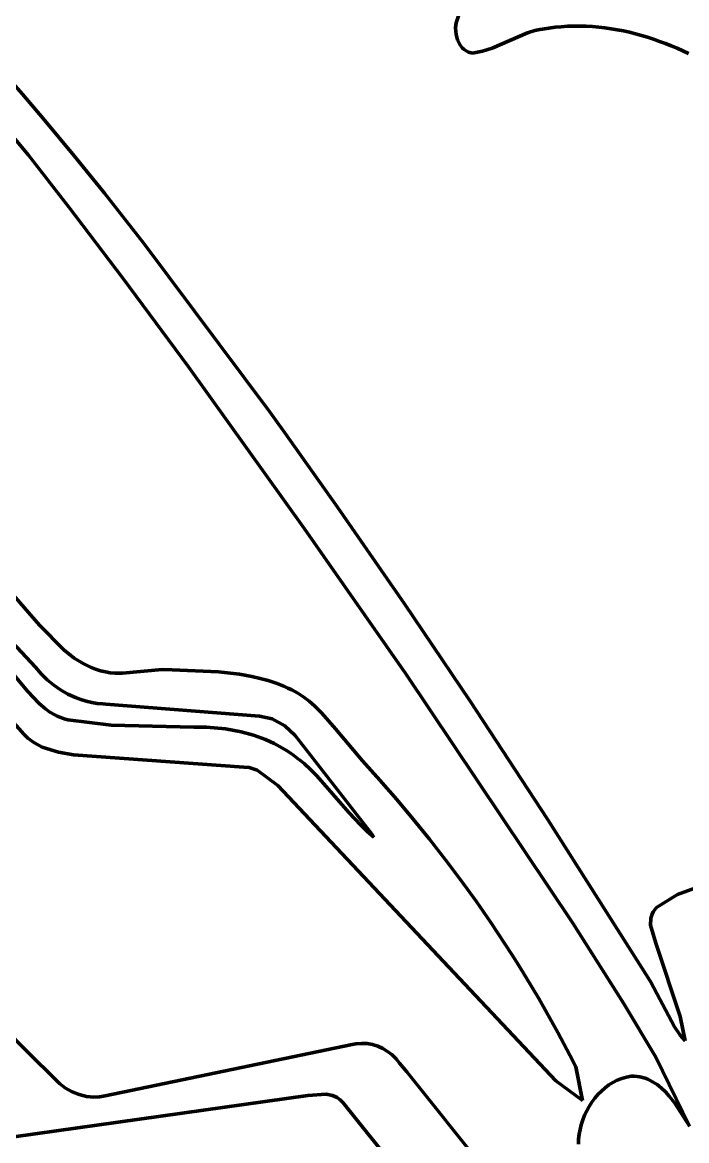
# Model space of a CAD drawing. Header units: millimetres. Extents: x 0 to 14, y 0 to 17.6.
# Drawn here: x 2.342 to 4.031, y 13.089 to 15.932 of the extents above; entities that cross this region are included whole.
import ezdxf

# ---------------------------------------------------------------- set-up
doc = ezdxf.new("R2010")
doc.units = ezdxf.units.MM
doc.layers.add('color#010506ff', color=7, linetype='CONTINUOUS', lineweight=100)
doc.layers.add('color#ffffffff', color=7, linetype='CONTINUOUS', lineweight=100)

msp = doc.modelspace()

# ---------------------------------------------------------------- linework, layer by layer
at = {"layer": 'color#010506ff'}
for p, q in [((3.4451, 15.9307), (3.5054, 16.1169)), ((3.4435, 15.918), (3.4451, 15.9307)), ((3.6966, 15.9193), (3.6807, 15.9172)), ((3.7125, 15.9209), (3.6966, 15.9193)), ((3.7284, 15.922), (3.7125, 15.9209)), ((3.7443, 15.9225), (3.7284, 15.922)), ((3.7601, 15.9226), (3.7443, 15.9225)), ((3.776, 15.9222), (3.7601, 15.9226)), ((3.7918, 15.9213), (3.776, 15.9222)), ((3.8077, 15.9199), (3.7918, 15.9213)), ((3.8234, 15.9181), (3.8077, 15.9199)), ((3.4448, 15.901), (3.4435, 15.918)), ((3.4485, 15.8875), (3.4448, 15.901)), ((3.6269, 15.9052), (3.537, 15.8666)), ((3.6455, 15.9108), (3.6269, 15.9052)), ((3.6583, 15.9135), (3.6455, 15.9108)), ((3.6648, 15.9145), (3.6583, 15.9135)), ((3.6807, 15.9172), (3.6648, 15.9145)), ((3.8391, 15.9158), (3.8234, 15.9181)), ((3.8548, 15.9132), (3.8391, 15.9158)), ((3.8704, 15.9101), (3.8548, 15.9132)), ((3.8859, 15.9066), (3.8704, 15.9101)), ((3.9014, 15.9027), (3.8859, 15.9066)), ((3.9168, 15.8985), (3.9014, 15.9027)), ((3.9321, 15.8939), (3.9168, 15.8985)), ((3.9473, 15.8889), (3.9321, 15.8939)), ((3.4546, 15.8753), (3.4485, 15.8875)), ((3.4606, 15.8673), (3.4546, 15.8753)), ((3.4654, 15.8628), (3.4606, 15.8673)), ((3.4707, 15.8591), (3.4654, 15.8628)), ((3.537, 15.8666), (3.5123, 15.8586)), ((3.9623, 15.8836), (3.9473, 15.8889)), ((3.9773, 15.878), (3.9623, 15.8836)), ((3.9922, 15.8721), (3.9773, 15.878)), ((4.0069, 15.8659), (3.9922, 15.8721)), ((4.036, 15.8525), (4.0069, 15.8659)), ((3.4766, 15.8562), (3.4707, 15.8591)), ((3.4831, 15.8543), (3.4766, 15.8562)), ((3.4866, 15.8538), (3.4831, 15.8543)), ((3.4996, 15.8557), (3.4866, 15.8538)), ((3.5123, 15.8586), (3.4996, 15.8557)), ((2.288, 15.811), (2.3418, 15.7494)), ((2.3571, 15.5942), (2.2073, 15.7729)), ((2.3418, 15.7494), (2.3949, 15.6872)), ((2.3949, 15.6872), (2.4733, 15.5928)), ((2.4608, 15.461), (2.3571, 15.5942)), ((2.4733, 15.5928), (2.5504, 15.4973)), ((2.5504, 15.4973), (2.6514, 15.3686)), ((2.597, 15.2819), (2.4608, 15.461)), ((2.6514, 15.3686), (2.97, 14.9428)), ((2.7644, 15.0559), (2.597, 15.2819)), ((3.0595, 14.6444), (2.7644, 15.0559)), ((2.97, 14.9428), (3.0049, 14.8944)), ((1.9704, 14.8735), (2.3854, 14.3996)), ((3.0049, 14.8944), (3.1434, 14.6995)), ((3.1434, 14.6995), (3.3135, 14.454)), ((3.3173, 14.2755), (3.0595, 14.6444)), ((3.3135, 14.454), (3.4805, 14.2063)), ((2.3752, 14.2924), (2.2663, 14.4087)), ((2.3854, 14.3996), (2.4469, 14.3366)), ((2.4469, 14.3366), (2.4736, 14.3159)), ((2.4736, 14.3159), (2.4965, 14.3018)), ((2.4965, 14.3018), (2.5147, 14.2929)), ((2.3048, 14.2915), (2.3551, 14.2316)), ((2.3893, 14.276), (2.3752, 14.2924)), ((2.4047, 14.2609), (2.3893, 14.276)), ((2.5147, 14.2929), (2.5273, 14.2879)), ((2.5273, 14.2879), (2.5403, 14.2838)), ((2.5403, 14.2838), (2.5528, 14.2806)), ((2.5528, 14.2806), (2.5652, 14.2786)), ((2.5652, 14.2786), (2.5778, 14.2774)), ((2.5778, 14.2774), (2.5966, 14.2772)), ((2.5966, 14.2772), (2.6975, 14.2866)), ((2.6975, 14.2866), (2.7228, 14.2863)), ((2.7228, 14.2863), (2.8405, 14.2808)), ((2.8405, 14.2808), (2.8939, 14.2747)), ((2.8939, 14.2747), (2.9255, 14.2691)), ((3.7422, 13.6423), (3.3173, 14.2755)), ((2.4213, 14.2472), (2.4047, 14.2609)), ((2.4389, 14.2349), (2.4213, 14.2472)), ((2.9255, 14.2691), (2.9463, 14.2643)), ((2.9463, 14.2643), (2.9668, 14.2586)), ((2.9668, 14.2586), (2.9871, 14.2519)), ((2.9871, 14.2519), (3.0071, 14.2441)), ((3.0071, 14.2441), (3.0169, 14.2397)), ((2.3551, 14.2316), (2.3845, 14.2006)), ((2.4575, 14.2243), (2.4389, 14.2349)), ((2.477, 14.2153), (2.4575, 14.2243)), ((2.4904, 14.2104), (2.477, 14.2153)), ((3.0169, 14.2397), (3.0267, 14.2351)), ((3.0267, 14.2351), (3.0347, 14.2309)), ((3.0347, 14.2309), (3.0425, 14.2265)), ((3.0425, 14.2265), (3.05, 14.2217)), ((3.05, 14.2217), (3.0574, 14.2168)), ((3.0574, 14.2168), (3.0714, 14.2061)), ((2.3845, 14.2006), (2.4006, 14.1869)), ((2.4006, 14.1869), (2.4119, 14.1787)), ((2.5041, 14.2062), (2.4904, 14.2104)), ((2.5181, 14.203), (2.5041, 14.2062)), ((2.5323, 14.2007), (2.5181, 14.203)), ((2.5467, 14.1993), (2.5323, 14.2007)), ((2.5539, 14.199), (2.5467, 14.1993)), ((2.9446, 14.1682), (2.5539, 14.199)), ((3.0714, 14.2061), (3.0847, 14.1946)), ((3.0847, 14.1946), (3.1035, 14.1761)), ((3.4805, 14.2063), (3.6772, 13.9066)), ((2.3455, 14.1228), (2.3002, 14.1735)), ((2.4119, 14.1787), (2.4239, 14.1715)), ((2.4239, 14.1715), (2.4302, 14.1683)), ((2.4302, 14.1683), (2.4367, 14.1654)), ((2.4367, 14.1654), (2.4433, 14.1628)), ((2.4433, 14.1628), (2.4502, 14.1604)), ((2.4502, 14.1604), (2.4572, 14.1585)), ((2.4572, 14.1585), (2.5672, 14.1451)), ((2.9768, 14.1611), (2.9446, 14.1682)), ((3.009, 14.144), (2.9768, 14.1611)), ((3.1035, 14.1761), (3.1383, 14.1358)), ((2.5672, 14.1451), (2.7777, 14.1402)), ((2.7777, 14.1402), (2.81, 14.14)), ((2.81, 14.14), (2.8585, 14.1358)), ((2.8585, 14.1358), (2.8984, 14.1284)), ((2.8984, 14.1284), (2.9296, 14.1198)), ((3.0358, 14.1191), (3.009, 14.144)), ((3.1383, 14.1358), (3.2068, 14.0543)), ((2.3559, 14.1126), (2.3455, 14.1228)), ((2.3712, 14.1012), (2.3559, 14.1126)), ((2.3922, 14.0898), (2.3712, 14.1012)), ((2.9296, 14.1198), (2.9599, 14.1086)), ((2.9599, 14.1086), (2.982, 14.0985)), ((3.2299, 13.8701), (3.0358, 14.1191)), ((2.4334, 14.0764), (2.3922, 14.0898)), ((2.4713, 14.0703), (2.4334, 14.0764)), ((2.982, 14.0985), (3.0034, 14.0869)), ((3.0034, 14.0869), (3.0132, 14.0811)), ((3.0132, 14.0811), (3.0227, 14.075)), ((3.0227, 14.075), (3.032, 14.0685)), ((2.9048, 14.0387), (2.4713, 14.0703)), ((3.032, 14.0685), (3.0409, 14.0618)), ((3.0409, 14.0618), (3.0497, 14.0548)), ((3.0497, 14.0548), (3.0582, 14.0476)), ((3.0582, 14.0476), (3.0746, 14.0325)), ((3.2068, 14.0543), (3.2508, 14.0056)), ((2.9189, 14.0374), (2.9048, 14.0387)), ((2.9387, 14.0313), (2.9189, 14.0374)), ((2.9916, 13.992), (2.9387, 14.0313)), ((3.0746, 14.0325), (3.0904, 14.0167)), ((3.0904, 14.0167), (3.1721, 13.9236)), ((3.699, 13.2411), (2.9916, 13.992)), ((3.2508, 14.0056), (3.2939, 13.9562)), ((3.2939, 13.9562), (3.3361, 13.906)), ((3.1721, 13.9236), (3.2028, 13.8908)), ((3.3361, 13.906), (3.3774, 13.8551)), ((3.6772, 13.9066), (3.9337, 13.5032)), ((3.2028, 13.8908), (3.2191, 13.8753)), ((3.2191, 13.8753), (3.236, 13.8606)), ((3.236, 13.8606), (3.2299, 13.8701)), ((3.3774, 13.8551), (3.4178, 13.8034)), ((4.008, 13.7149), (4.3447, 13.8373)), ((3.4178, 13.8034), (3.4572, 13.751)), ((3.4572, 13.751), (3.4956, 13.6979)), ((3.9547, 13.6821), (4.008, 13.7149)), ((3.4956, 13.6979), (3.5144, 13.6711)), ((3.9465, 13.6705), (3.9547, 13.6821)), ((3.5144, 13.6711), (3.533, 13.6441)), ((3.9393, 13.6369), (3.9403, 13.655)), ((3.9403, 13.655), (3.9439, 13.6652)), ((3.9439, 13.6652), (3.9465, 13.6705)), ((3.533, 13.6441), (3.5513, 13.6169)), ((3.5513, 13.6169), (3.5693, 13.5895)), ((3.8704, 13.4385), (3.7422, 13.6423)), ((3.9526, 13.5912), (3.9393, 13.6369)), ((3.5693, 13.5895), (3.5871, 13.562)), ((4.0153, 13.4044), (3.9526, 13.5912)), ((3.5871, 13.562), (3.6046, 13.5343)), ((3.6046, 13.5343), (3.6218, 13.5064)), ((3.6218, 13.5064), (3.6388, 13.4783)), ((3.9337, 13.5032), (3.9404, 13.4923)), ((3.6388, 13.4783), (3.6555, 13.4501)), ((3.9404, 13.4923), (4.0002, 13.3784)), ((3.6555, 13.4501), (3.6718, 13.4217)), ((3.6718, 13.4217), (3.6879, 13.3932)), ((3.9533, 13.3011), (3.8704, 13.4385)), ((3.6879, 13.3932), (3.7037, 13.3644)), ((4.0277, 13.3428), (4.0153, 13.4044)), ((2.2896, 13.3811), (2.3571, 13.3122)), ((3.7037, 13.3644), (3.7192, 13.3355)), ((4.0002, 13.3784), (4.015, 13.3575)), ((2.5525, 13.2028), (3.1807, 13.3333)), ((3.1807, 13.3333), (3.1901, 13.3352)), ((3.1901, 13.3352), (3.2043, 13.3365)), ((3.2043, 13.3365), (3.2185, 13.3358)), ((3.2185, 13.3358), (3.2323, 13.3332)), ((3.2323, 13.3332), (3.2458, 13.329)), ((3.7192, 13.3355), (3.7344, 13.3065)), ((4.015, 13.3575), (4.0277, 13.3428)), ((2.3571, 13.3122), (2.4255, 13.2442)), ((3.2458, 13.329), (3.2587, 13.3232)), ((3.2587, 13.3232), (3.2708, 13.3158)), ((3.2708, 13.3158), (3.282, 13.3071)), ((3.282, 13.3071), (3.2921, 13.297)), ((3.7344, 13.3065), (3.7493, 13.2772)), ((3.2921, 13.297), (3.3009, 13.2858)), ((3.3009, 13.2858), (3.3193, 13.2638)), ((3.7493, 13.2772), (3.7665, 13.1916)), ((4.039, 13.126), (3.9533, 13.3011)), ((3.3193, 13.2638), (3.7154, 12.7707)), ((3.8549, 13.2427), (3.8663, 13.2473)), ((3.8663, 13.2473), (3.8781, 13.2508)), ((3.8781, 13.2508), (3.8903, 13.2532)), ((3.8903, 13.2532), (3.8979, 13.253)), ((3.8979, 13.253), (3.9052, 13.2524)), ((3.9052, 13.2524), (3.9123, 13.2512)), ((3.9123, 13.2512), (3.9192, 13.2496)), ((3.9192, 13.2496), (3.9259, 13.2476)), ((3.9259, 13.2476), (3.9324, 13.2451)), ((2.4255, 13.2442), (2.436, 13.2341)), ((2.436, 13.2341), (2.4514, 13.2225)), ((2.4514, 13.2225), (2.4681, 13.2131)), ((3.7665, 13.1916), (3.699, 13.2411)), ((3.8144, 13.2152), (3.8237, 13.2233)), ((3.8237, 13.2233), (3.8336, 13.2307)), ((3.8336, 13.2307), (3.844, 13.2372)), ((3.844, 13.2372), (3.8549, 13.2427)), ((3.9324, 13.2451), (3.9386, 13.2422)), ((3.9386, 13.2422), (3.9447, 13.239)), ((3.9447, 13.239), (3.9505, 13.2354)), ((3.9505, 13.2354), (3.9562, 13.2315)), ((3.9562, 13.2315), (3.9617, 13.2273)), ((3.9617, 13.2273), (3.9671, 13.2228)), ((3.9671, 13.2228), (3.9772, 13.2131)), ((3.068, 13.2037), (2.3202, 13.0988)), ((2.4681, 13.2131), (2.486, 13.2061)), ((2.486, 13.2061), (2.5046, 13.2016)), ((2.5046, 13.2016), (2.5236, 13.1999)), ((2.5236, 13.1999), (2.5381, 13.2005)), ((2.5381, 13.2005), (2.5525, 13.2028)), ((3.1144, 13.2072), (3.068, 13.2037)), ((3.1304, 13.2038), (3.1144, 13.2072)), ((3.1422, 13.1984), (3.1304, 13.2038)), ((3.1503, 13.1926), (3.1422, 13.1984)), ((3.1552, 13.1878), (3.1503, 13.1926)), ((3.7901, 13.1867), (3.7975, 13.1968)), ((3.7975, 13.1968), (3.8057, 13.2063)), ((3.8057, 13.2063), (3.8144, 13.2152)), ((3.9772, 13.2131), (3.9868, 13.2026)), ((3.9868, 13.2026), (4.0003, 13.1855)), ((3.1575, 13.1851), (3.1552, 13.1878)), ((3.6144, 12.6177), (3.1575, 13.1851)), ((3.7717, 13.1535), (3.7771, 13.165)), ((3.7771, 13.165), (3.7832, 13.1761)), ((3.7832, 13.1761), (3.7901, 13.1867)), ((4.0003, 13.1855), (4.039, 13.126)), ((3.7632, 13.1297), (3.7671, 13.1418)), ((3.7671, 13.1418), (3.7717, 13.1535)), ((3.7566, 13.0929), (3.758, 13.1053)), ((3.758, 13.1053), (3.7602, 13.1176)), ((3.7602, 13.1176), (3.7632, 13.1297)), ((3.7562, 13.0806), (3.7566, 13.0929))]:
    msp.add_line(p, q, dxfattribs=at)
at = {"layer": 'color#ffffffff'}
for p, q in [((3.5054, 16.1169), (3.4451, 15.9307)), ((3.4451, 15.9307), (3.4435, 15.918)), ((3.6807, 15.9172), (3.6966, 15.9193)), ((3.6966, 15.9193), (3.7125, 15.9209)), ((3.7125, 15.9209), (3.7284, 15.922)), ((3.7284, 15.922), (3.7443, 15.9225)), ((3.7443, 15.9225), (3.7601, 15.9226)), ((3.7601, 15.9226), (3.776, 15.9222)), ((3.776, 15.9222), (3.7918, 15.9213)), ((3.7918, 15.9213), (3.8077, 15.9199)), ((3.8077, 15.9199), (3.8234, 15.9181)), ((3.4435, 15.918), (3.4448, 15.901)), ((3.4448, 15.901), (3.4485, 15.8875)), ((3.537, 15.8666), (3.6269, 15.9052)), ((3.6269, 15.9052), (3.6455, 15.9108)), ((3.6455, 15.9108), (3.6583, 15.9135)), ((3.6583, 15.9135), (3.6648, 15.9145)), ((3.6648, 15.9145), (3.6807, 15.9172)), ((3.8234, 15.9181), (3.8391, 15.9158)), ((3.8391, 15.9158), (3.8548, 15.9132)), ((3.8548, 15.9132), (3.8704, 15.9101)), ((3.8704, 15.9101), (3.8859, 15.9066)), ((3.8859, 15.9066), (3.9014, 15.9027)), ((3.9014, 15.9027), (3.9168, 15.8985)), ((3.9168, 15.8985), (3.9321, 15.8939)), ((3.9321, 15.8939), (3.9473, 15.8889)), ((3.4485, 15.8875), (3.4546, 15.8753)), ((3.4546, 15.8753), (3.4606, 15.8673)), ((3.4606, 15.8673), (3.4654, 15.8628)), ((3.4654, 15.8628), (3.4707, 15.8591)), ((3.5123, 15.8586), (3.537, 15.8666)), ((3.9473, 15.8889), (3.9623, 15.8836)), ((3.9623, 15.8836), (3.9773, 15.878)), ((3.9773, 15.878), (3.9922, 15.8721)), ((3.9922, 15.8721), (4.0069, 15.8659)), ((4.0069, 15.8659), (4.036, 15.8525)), ((3.4707, 15.8591), (3.4766, 15.8562)), ((3.4766, 15.8562), (3.4831, 15.8543)), ((3.4831, 15.8543), (3.4866, 15.8538)), ((3.4866, 15.8538), (3.4996, 15.8557)), ((3.4996, 15.8557), (3.5123, 15.8586)), ((2.3418, 15.7494), (2.288, 15.811)), ((2.2073, 15.7729), (2.3571, 15.5942)), ((2.3949, 15.6872), (2.3418, 15.7494)), ((2.4733, 15.5928), (2.3949, 15.6872)), ((2.3571, 15.5942), (2.4608, 15.461)), ((2.5504, 15.4973), (2.4733, 15.5928)), ((2.6514, 15.3686), (2.5504, 15.4973)), ((2.4608, 15.461), (2.597, 15.2819)), ((2.97, 14.9428), (2.6514, 15.3686)), ((2.597, 15.2819), (2.7644, 15.0559)), ((2.7644, 15.0559), (3.0595, 14.6444)), ((3.0049, 14.8944), (2.97, 14.9428)), ((2.3854, 14.3996), (1.9704, 14.8735)), ((3.1434, 14.6995), (3.0049, 14.8944)), ((3.3135, 14.454), (3.1434, 14.6995)), ((3.0595, 14.6444), (3.3173, 14.2755)), ((3.4805, 14.2063), (3.3135, 14.454)), ((2.2663, 14.4087), (2.3752, 14.2924)), ((2.4469, 14.3366), (2.3854, 14.3996)), ((2.4736, 14.3159), (2.4469, 14.3366)), ((2.4965, 14.3018), (2.4736, 14.3159)), ((2.5147, 14.2929), (2.4965, 14.3018)), ((2.3551, 14.2316), (2.3048, 14.2915)), ((2.3752, 14.2924), (2.3893, 14.276)), ((2.3893, 14.276), (2.4047, 14.2609)), ((2.5273, 14.2879), (2.5147, 14.2929)), ((2.5403, 14.2838), (2.5273, 14.2879)), ((2.5528, 14.2806), (2.5403, 14.2838)), ((2.5652, 14.2786), (2.5528, 14.2806)), ((2.5778, 14.2774), (2.5652, 14.2786)), ((2.5966, 14.2772), (2.5778, 14.2774)), ((2.6975, 14.2866), (2.5966, 14.2772)), ((2.7228, 14.2863), (2.6975, 14.2866)), ((2.8405, 14.2808), (2.7228, 14.2863)), ((2.8939, 14.2747), (2.8405, 14.2808)), ((2.9255, 14.2691), (2.8939, 14.2747)), ((3.3173, 14.2755), (3.7422, 13.6423)), ((2.4047, 14.2609), (2.4213, 14.2472)), ((2.4213, 14.2472), (2.4389, 14.2349)), ((2.9463, 14.2643), (2.9255, 14.2691)), ((2.9668, 14.2586), (2.9463, 14.2643)), ((2.9871, 14.2519), (2.9668, 14.2586)), ((3.0071, 14.2441), (2.9871, 14.2519)), ((3.0169, 14.2397), (3.0071, 14.2441)), ((2.3845, 14.2006), (2.3551, 14.2316)), ((2.4389, 14.2349), (2.4575, 14.2243)), ((2.4575, 14.2243), (2.477, 14.2153)), ((2.477, 14.2153), (2.4904, 14.2104)), ((3.0267, 14.2351), (3.0169, 14.2397)), ((3.0347, 14.2309), (3.0267, 14.2351)), ((3.0425, 14.2265), (3.0347, 14.2309)), ((3.05, 14.2217), (3.0425, 14.2265)), ((3.0574, 14.2168), (3.05, 14.2217)), ((3.0714, 14.2061), (3.0574, 14.2168)), ((2.4006, 14.1869), (2.3845, 14.2006)), ((2.4119, 14.1787), (2.4006, 14.1869)), ((2.4904, 14.2104), (2.5041, 14.2062)), ((2.5041, 14.2062), (2.5181, 14.203)), ((2.5181, 14.203), (2.5323, 14.2007)), ((2.5323, 14.2007), (2.5467, 14.1993)), ((2.5467, 14.1993), (2.5539, 14.199)), ((2.5539, 14.199), (2.9446, 14.1682)), ((3.0847, 14.1946), (3.0714, 14.2061)), ((3.1035, 14.1761), (3.0847, 14.1946)), ((3.6772, 13.9066), (3.4805, 14.2063)), ((2.3002, 14.1735), (2.3455, 14.1228)), ((2.4239, 14.1715), (2.4119, 14.1787)), ((2.4302, 14.1683), (2.4239, 14.1715)), ((2.4367, 14.1654), (2.4302, 14.1683)), ((2.4433, 14.1628), (2.4367, 14.1654)), ((2.4502, 14.1604), (2.4433, 14.1628)), ((2.4572, 14.1585), (2.4502, 14.1604)), ((2.5672, 14.1451), (2.4572, 14.1585)), ((2.9446, 14.1682), (2.9768, 14.1611)), ((2.9768, 14.1611), (3.009, 14.144)), ((3.1383, 14.1358), (3.1035, 14.1761)), ((2.7777, 14.1402), (2.5672, 14.1451)), ((2.81, 14.14), (2.7777, 14.1402)), ((2.8585, 14.1358), (2.81, 14.14)), ((2.8984, 14.1284), (2.8585, 14.1358)), ((2.9296, 14.1198), (2.8984, 14.1284)), ((3.009, 14.144), (3.0358, 14.1191)), ((3.2068, 14.0543), (3.1383, 14.1358)), ((2.3455, 14.1228), (2.3559, 14.1126)), ((2.3559, 14.1126), (2.3712, 14.1012)), ((2.3712, 14.1012), (2.3922, 14.0898)), ((2.9599, 14.1086), (2.9296, 14.1198)), ((2.982, 14.0985), (2.9599, 14.1086)), ((3.0358, 14.1191), (3.2299, 13.8701)), ((2.3922, 14.0898), (2.4334, 14.0764)), ((2.4334, 14.0764), (2.4713, 14.0703)), ((3.0034, 14.0869), (2.982, 14.0985)), ((3.0132, 14.0811), (3.0034, 14.0869)), ((3.0227, 14.075), (3.0132, 14.0811)), ((3.032, 14.0685), (3.0227, 14.075)), ((2.4713, 14.0703), (2.9048, 14.0387)), ((3.0409, 14.0618), (3.032, 14.0685)), ((3.0497, 14.0548), (3.0409, 14.0618)), ((3.0582, 14.0476), (3.0497, 14.0548)), ((3.0746, 14.0325), (3.0582, 14.0476)), ((3.2508, 14.0056), (3.2068, 14.0543)), ((2.9048, 14.0387), (2.9189, 14.0374)), ((2.9189, 14.0374), (2.9387, 14.0313)), ((2.9387, 14.0313), (2.9916, 13.992)), ((3.0904, 14.0167), (3.0746, 14.0325)), ((3.1721, 13.9236), (3.0904, 14.0167)), ((2.9916, 13.992), (3.699, 13.2411)), ((3.2939, 13.9562), (3.2508, 14.0056)), ((3.3361, 13.906), (3.2939, 13.9562)), ((3.2028, 13.8908), (3.1721, 13.9236)), ((3.3774, 13.8551), (3.3361, 13.906)), ((3.9337, 13.5032), (3.6772, 13.9066)), ((3.2191, 13.8753), (3.2028, 13.8908)), ((3.236, 13.8606), (3.2191, 13.8753)), ((3.2299, 13.8701), (3.236, 13.8606)), ((3.4178, 13.8034), (3.3774, 13.8551)), ((4.3447, 13.8373), (4.008, 13.7149)), ((3.4572, 13.751), (3.4178, 13.8034)), ((3.4956, 13.6979), (3.4572, 13.751)), ((4.008, 13.7149), (3.9547, 13.6821)), ((3.5144, 13.6711), (3.4956, 13.6979)), ((3.9547, 13.6821), (3.9465, 13.6705)), ((3.533, 13.6441), (3.5144, 13.6711)), ((3.9403, 13.655), (3.9393, 13.6369)), ((3.9439, 13.6652), (3.9403, 13.655)), ((3.9465, 13.6705), (3.9439, 13.6652)), ((3.5513, 13.6169), (3.533, 13.6441)), ((3.5693, 13.5895), (3.5513, 13.6169)), ((3.7422, 13.6423), (3.8704, 13.4385)), ((3.9393, 13.6369), (3.9526, 13.5912)), ((3.5871, 13.562), (3.5693, 13.5895)), ((3.9526, 13.5912), (4.0153, 13.4044)), ((3.6046, 13.5343), (3.5871, 13.562)), ((3.6218, 13.5064), (3.6046, 13.5343)), ((3.6388, 13.4783), (3.6218, 13.5064)), ((3.9404, 13.4923), (3.9337, 13.5032)), ((3.6555, 13.4501), (3.6388, 13.4783)), ((4.0002, 13.3784), (3.9404, 13.4923)), ((3.6718, 13.4217), (3.6555, 13.4501)), ((3.6879, 13.3932), (3.6718, 13.4217)), ((3.8704, 13.4385), (3.9533, 13.3011)), ((3.7037, 13.3644), (3.6879, 13.3932)), ((4.0153, 13.4044), (4.0277, 13.3428)), ((2.3571, 13.3122), (2.2896, 13.3811)), ((3.7192, 13.3355), (3.7037, 13.3644)), ((4.015, 13.3575), (4.0002, 13.3784)), ((3.1807, 13.3333), (2.5525, 13.2028)), ((3.1901, 13.3352), (3.1807, 13.3333)), ((3.2043, 13.3365), (3.1901, 13.3352)), ((3.2185, 13.3358), (3.2043, 13.3365)), ((3.2323, 13.3332), (3.2185, 13.3358)), ((3.2458, 13.329), (3.2323, 13.3332)), ((3.7344, 13.3065), (3.7192, 13.3355)), ((4.0277, 13.3428), (4.015, 13.3575)), ((2.4255, 13.2442), (2.3571, 13.3122)), ((3.2587, 13.3232), (3.2458, 13.329)), ((3.2708, 13.3158), (3.2587, 13.3232)), ((3.282, 13.3071), (3.2708, 13.3158)), ((3.2921, 13.297), (3.282, 13.3071)), ((3.7493, 13.2772), (3.7344, 13.3065)), ((3.3009, 13.2858), (3.2921, 13.297)), ((3.3193, 13.2638), (3.3009, 13.2858)), ((3.7665, 13.1916), (3.7493, 13.2772)), ((3.9533, 13.3011), (4.039, 13.126)), ((3.7154, 12.7707), (3.3193, 13.2638)), ((3.8663, 13.2473), (3.8549, 13.2427)), ((3.8781, 13.2508), (3.8663, 13.2473)), ((3.8903, 13.2532), (3.8781, 13.2508)), ((3.8979, 13.253), (3.8903, 13.2532)), ((3.9052, 13.2524), (3.8979, 13.253)), ((3.9123, 13.2512), (3.9052, 13.2524)), ((3.9192, 13.2496), (3.9123, 13.2512)), ((3.9259, 13.2476), (3.9192, 13.2496)), ((3.9324, 13.2451), (3.9259, 13.2476)), ((2.436, 13.2341), (2.4255, 13.2442)), ((2.4514, 13.2225), (2.436, 13.2341)), ((2.4681, 13.2131), (2.4514, 13.2225)), ((3.699, 13.2411), (3.7665, 13.1916)), ((3.8237, 13.2233), (3.8144, 13.2152)), ((3.8336, 13.2307), (3.8237, 13.2233)), ((3.844, 13.2372), (3.8336, 13.2307)), ((3.8549, 13.2427), (3.844, 13.2372)), ((3.9386, 13.2422), (3.9324, 13.2451)), ((3.9447, 13.239), (3.9386, 13.2422)), ((3.9505, 13.2354), (3.9447, 13.239)), ((3.9562, 13.2315), (3.9505, 13.2354)), ((3.9617, 13.2273), (3.9562, 13.2315)), ((3.9671, 13.2228), (3.9617, 13.2273)), ((3.9772, 13.2131), (3.9671, 13.2228)), ((2.3202, 13.0988), (3.068, 13.2037)), ((2.486, 13.2061), (2.4681, 13.2131)), ((2.5046, 13.2016), (2.486, 13.2061)), ((2.5236, 13.1999), (2.5046, 13.2016)), ((2.5381, 13.2005), (2.5236, 13.1999)), ((2.5525, 13.2028), (2.5381, 13.2005)), ((3.068, 13.2037), (3.1144, 13.2072)), ((3.1144, 13.2072), (3.1304, 13.2038)), ((3.1304, 13.2038), (3.1422, 13.1984)), ((3.1422, 13.1984), (3.1503, 13.1926)), ((3.1503, 13.1926), (3.1552, 13.1878)), ((3.7975, 13.1968), (3.7901, 13.1867)), ((3.8057, 13.2063), (3.7975, 13.1968)), ((3.8144, 13.2152), (3.8057, 13.2063)), ((3.9868, 13.2026), (3.9772, 13.2131)), ((4.0003, 13.1855), (3.9868, 13.2026)), ((3.1552, 13.1878), (3.1575, 13.1851)), ((3.1575, 13.1851), (3.6144, 12.6177)), ((3.7771, 13.165), (3.7717, 13.1535)), ((3.7832, 13.1761), (3.7771, 13.165)), ((3.7901, 13.1867), (3.7832, 13.1761)), ((4.039, 13.126), (4.0003, 13.1855)), ((3.7671, 13.1418), (3.7632, 13.1297)), ((3.7717, 13.1535), (3.7671, 13.1418)), ((3.758, 13.1053), (3.7566, 13.0929)), ((3.7602, 13.1176), (3.758, 13.1053)), ((3.7632, 13.1297), (3.7602, 13.1176)), ((3.7566, 13.0929), (3.7562, 13.0806))]:
    msp.add_line(p, q, dxfattribs=at)

doc.saveas('drawing.dxf')
